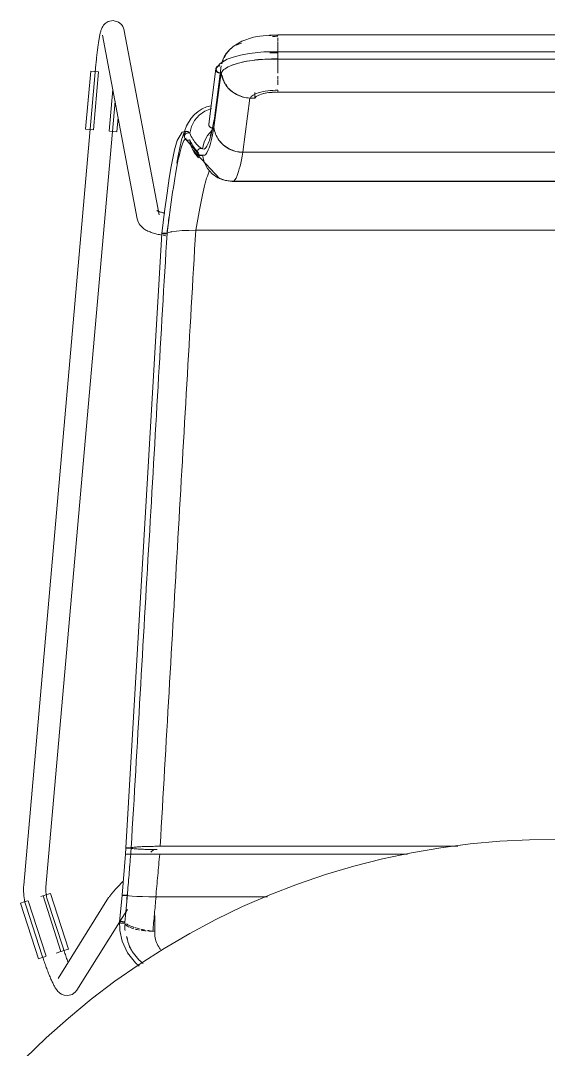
# Model space of a CAD drawing. Header units: millimetres. Extents: x 155927 to 295199, y -4084 to 97293.
# Drawn here: x 172142 to 172427, y 12593 to 13148 of the extents above; entities that cross this region are included whole.
import ezdxf

# ---------------------------------------------------------------- set-up
doc = ezdxf.new("R2010")
doc.units = ezdxf.units.MM
doc.header["$MEASUREMENT"] = 0
doc.layers.add('I-FURN', color=8, linetype='CONTINUOUS', lineweight=9)

msp = doc.modelspace()

# ---------------------------------------------------------------- linework, layer by layer
at = {"layer": 'I-FURN'}
for p, q in [((172189.56, 13147.84), (172187.91, 13146.8)), ((172192.32, 13148.32), (172189.56, 13147.84)), ((172195.07, 13147.49), (172192.32, 13148.32)), ((172195.07, 13147.49), (172196.65, 13146.17)), ((172185.4, 13142.13), (172185.29, 13141.71)), ((172185.5, 13142.53), (172185.4, 13142.13)), ((172185.62, 13142.93), (172185.5, 13142.53)), ((172185.74, 13143.32), (172185.62, 13142.93)), ((172185.89, 13143.73), (172185.74, 13143.32)), ((172186.06, 13144.15), (172185.89, 13143.73)), ((172186.27, 13144.63), (172186.06, 13144.15)), ((172186.57, 13145.19), (172186.27, 13144.63)), ((172187.05, 13145.89), (172186.57, 13145.19)), ((172187.91, 13146.8), (172187.05, 13145.89)), ((172196.65, 13146.17), (172197.4, 13145.09)), ((172197.4, 13145.09), (172197.77, 13144.29)), ((172197.77, 13144.29), (172197.99, 13143.66)), ((172197.99, 13143.66), (172198.12, 13143.15)), ((172198.12, 13143.15), (172198.21, 13142.73)), ((172217.03, 13043.44), (172198.21, 13142.73)), ((172184.34, 13136.66), (172184.25, 13136.06)), ((172184.43, 13137.24), (172184.34, 13136.66)), ((172184.53, 13137.81), (172184.43, 13137.24)), ((172184.62, 13138.36), (172184.53, 13137.81)), ((172184.71, 13138.9), (172184.62, 13138.36)), ((172184.81, 13139.41), (172184.71, 13138.9)), ((172184.9, 13139.91), (172184.81, 13139.41)), ((172185, 13140.39), (172184.9, 13139.91)), ((172185.09, 13140.84), (172185, 13140.39)), ((172185.19, 13141.29), (172185.09, 13140.84)), ((172185.29, 13141.71), (172185.19, 13141.29)), ((172186.42, 13140.5), (172205.23, 13041.21)), ((172257.03, 13134.4), (172261.74, 13137.27)), ((172261.74, 13137.27), (172267.89, 13139.29)), ((172267.89, 13139.29), (172271.39, 13139.95)), ((172271.39, 13139.95), (172276.6, 13140.46)), ((172276.6, 13140.46), (172281.12, 13140.55)), ((172281.12, 13140.55), (172281.12, 13140.38)), ((172575.97, 13140.55), (172281.12, 13140.55)), ((172281.12, 13140.25), (172281.12, 13140.53)), ((172281.12, 13137.3), (172281.12, 13139.05)), ((172281.12, 13134.45), (172281.12, 13137.03)), ((172183.64, 13131.43), (172183.55, 13130.72)), ((172183.72, 13132.13), (172183.64, 13131.43)), ((172183.81, 13132.81), (172183.72, 13132.13)), ((172183.89, 13133.49), (172183.81, 13132.81)), ((172183.98, 13134.15), (172183.89, 13133.49)), ((172184.07, 13134.8), (172183.98, 13134.15)), ((172184.16, 13135.44), (172184.07, 13134.8)), ((172184.25, 13136.06), (172184.16, 13135.44)), ((172253.38, 13130.5), (172255.05, 13132.57)), ((172255.05, 13132.57), (172257.03, 13134.4)), ((172265.67, 13130.56), (172273.56, 13131.36)), ((172273.56, 13131.36), (172281.12, 13131.51)), ((172281.12, 13134.29), (172281.12, 13131.27)), ((172281.12, 13131.26), (172281.12, 13134.28)), ((172575.97, 13131.51), (172281.12, 13131.51)), ((172281.12, 13127.55), (172281.12, 13131.51)), ((172281.12, 13131.51), (172281.12, 13131.44)), ((172281.12, 13131.44), (172281.12, 13131.24)), ((172281.12, 13131.24), (172281.12, 13130.94)), ((172281.12, 13130.94), (172281.12, 13130.55)), ((172183.02, 13125.56), (172182.95, 13124.81)), ((172183.09, 13126.31), (172183.02, 13125.56)), ((172183.16, 13127.06), (172183.09, 13126.31)), ((172183.24, 13127.8), (172183.16, 13127.06)), ((172183.32, 13128.54), (172183.24, 13127.8)), ((172183.39, 13129.27), (172183.32, 13128.54)), ((172183.47, 13130), (172183.39, 13129.27)), ((172183.55, 13130.72), (172183.47, 13130)), ((172249.91, 13125.12), (172253.74, 13127.42)), ((172252.05, 13128.23), (172253.38, 13130.5)), ((172253.74, 13127.42), (172256.91, 13128.61)), ((172256.91, 13128.61), (172260.95, 13129.69)), ((172259.78, 13125.35), (172256.96, 13124.47)), ((172263.28, 13126.15), (172259.78, 13125.35)), ((172260.95, 13129.69), (172265.67, 13130.56)), ((172268.72, 13126.98), (172263.28, 13126.15)), ((172274.71, 13127.46), (172268.72, 13126.98)), ((172281.12, 13127.55), (172274.71, 13127.46)), ((172281.12, 13130.55), (172281.12, 13130.09)), ((172281.12, 13130.09), (172281.12, 13129.6)), ((172281.12, 13129.6), (172281.12, 13129.1)), ((172281.12, 13129.1), (172281.12, 13128.63)), ((172281.12, 13128.63), (172281.12, 13128.21)), ((172281.12, 13128.21), (172281.12, 13127.88)), ((172281.12, 13127.88), (172281.12, 13127.66)), ((172281.12, 13127.66), (172281.12, 13127.55)), ((172281.12, 13127.58), (172281.12, 13123.76)), ((172281.12, 13123.76), (172281.12, 13127.58)), ((172281.12, 13127.55), (172575.97, 13127.55)), ((172182.94, 13124.65), (172143.99, 12681.33)), ((172177.37, 13089.63), (172180.13, 13121.04)), ((172180.13, 13121.04), (172182.17, 13120.86)), ((172181.6, 13089.26), (172184.36, 13120.67)), ((172182.17, 13120.86), (172184.23, 13120.68)), ((172182.95, 13124.81), (172182.94, 13124.65)), ((172243.81, 13092.46), (172247.66, 13122.24)), ((172246.64, 13090.55), (172250.48, 13120.26)), ((172246.66, 13094.1), (172250.5, 13123.8)), ((172248.02, 13122.74), (172249.91, 13125.12)), ((172249.73, 13117.83), (172250.35, 13122.61)), ((172256.96, 13124.47), (172256.45, 13124.28)), ((172281.12, 13120.01), (172281.12, 13123.57)), ((172281.12, 13116.54), (172281.12, 13118.38)), ((172281.12, 13116.06), (172281.12, 13113.87)), ((172192.03, 13111.12), (172190.05, 13088.52)), ((172268.76, 13109.39), (172268.76, 13106.39)), ((172270.75, 13108.04), (172272.74, 13108.71)), ((172272.74, 13108.71), (172275.23, 13109.22)), ((172275.23, 13109.22), (172278.08, 13109.54)), ((172278.08, 13109.54), (172281.12, 13109.65)), ((172281.12, 13113.56), (172281.12, 13113.91)), ((172575.97, 13109.7), (172281.12, 13109.7)), ((172281.12, 13109.65), (172575.97, 13109.65)), ((172155.95, 12680.28), (172193.24, 13104.78)), ((172262.19, 13077.18), (172266.05, 13106.46)), ((172266.05, 13106.46), (172268.76, 13106.39)), ((172268.76, 13106.39), (172269.4, 13107.25)), ((172269.4, 13107.25), (172270.75, 13108.04)), ((172236.07, 13097.57), (172234.34, 13095.6)), ((172238.05, 13099.25), (172236.07, 13097.57)), ((172240.25, 13100.63), (172238.05, 13099.25)), ((172241.75, 13099.4), (172238.67, 13097.22)), ((172242.62, 13101.65), (172240.25, 13100.63)), ((172245.26, 13100.8), (172241.75, 13099.4)), ((172245.12, 13102.31), (172242.62, 13101.65)), ((172194.28, 13088.15), (172194.97, 13096.04)), ((172234.34, 13095.6), (172231.83, 13091.49)), ((172236.18, 13094.4), (172234.44, 13091.08)), ((172238.67, 13097.22), (172236.18, 13094.4)), ((172243.86, 13092.7), (172243.8, 13092.23)), ((172243.8, 13092.23), (172243.86, 13091.76)), ((172244.05, 13093.14), (172243.86, 13092.7)), ((172245.41, 13088.59), (172246.78, 13094.88)), ((172179.41, 13089.45), (172177.37, 13089.63)), ((172181.47, 13089.27), (172179.41, 13089.45)), ((172192.23, 13088.33), (172190.17, 13088.51)), ((172194.28, 13088.15), (172192.23, 13088.33)), ((172226.76, 13083.5), (172229.53, 13088.13)), ((172231.83, 13091.49), (172229.16, 13083.86)), ((172229.53, 13088.13), (172231.72, 13088.66)), ((172230.74, 13086.23), (172230.94, 13086.68)), ((172230.93, 13086.68), (172230.74, 13086.23)), ((172231.23, 13087.08), (172230.93, 13086.68)), ((172230.94, 13086.68), (172231.24, 13087.08)), ((172231.62, 13087.39), (172231.23, 13087.08)), ((172231.24, 13087.08), (172231.62, 13087.38)), ((172231.62, 13087.38), (172232.08, 13087.58)), ((172232.08, 13087.58), (172231.62, 13087.39)), ((172231.72, 13088.66), (172232.63, 13088.37)), ((172232.57, 13087.66), (172232.08, 13087.58)), ((172232.08, 13087.58), (172232.57, 13087.65)), ((172233.07, 13087.61), (172232.57, 13087.66)), ((172232.57, 13087.65), (172233.07, 13087.61)), ((172233.07, 13087.61), (172233.54, 13087.45)), ((172233.54, 13087.45), (172233.07, 13087.61)), ((172234.44, 13091.08), (172233.54, 13087.45)), ((172245.65, 13089.06), (172243.15, 13086.19)), ((172243.86, 13091.76), (172244.05, 13091.32)), ((172244.05, 13091.32), (172244.35, 13090.93)), ((172244.35, 13090.93), (172244.73, 13090.63)), ((172244.65, 13086.16), (172245.41, 13088.59)), ((172244.73, 13090.63), (172245.18, 13090.44)), ((172245.18, 13090.44), (172245.67, 13090.36)), ((172245.67, 13090.36), (172246.17, 13090.4)), ((172225.36, 13078.5), (172226.76, 13083.5)), ((172229.16, 13083.86), (172227.27, 13075.34)), ((172230.74, 13086.23), (172230.66, 13085.74)), ((172230.66, 13085.74), (172230.72, 13085.26)), ((172230.67, 13085.74), (172230.74, 13086.23)), ((172230.73, 13085.26), (172230.67, 13085.74)), ((172230.72, 13085.26), (172230.91, 13084.8)), ((172230.91, 13084.8), (172230.73, 13085.26)), ((172230.86, 13084.89), (172238.99, 13075.47)), ((172231.02, 13084.62), (172230.89, 13084.83)), ((172231.2, 13084.4), (172230.91, 13084.8)), ((172230.91, 13084.8), (172231.19, 13084.39)), ((172231.19, 13084.39), (172231.57, 13084.08)), ((172231.58, 13084.08), (172231.2, 13084.4)), ((172231.57, 13084.08), (172232.02, 13083.87)), ((172232.03, 13083.87), (172231.58, 13084.08)), ((172232.02, 13083.87), (172232.52, 13083.78)), ((172232.52, 13083.78), (172232.03, 13083.87)), ((172233.02, 13083.81), (172232.52, 13083.78)), ((172232.52, 13083.78), (172233.02, 13083.81)), ((172233.49, 13083.96), (172233.02, 13083.81)), ((172233.02, 13083.81), (172233.49, 13083.96)), ((172234.28, 13080.35), (172233.49, 13083.96)), ((172233.49, 13083.96), (172234.27, 13080.35)), ((172241.39, 13082.79), (172240.5, 13079.08)), ((172243.15, 13086.19), (172241.39, 13082.79)), ((172249.27, 13083.79), (172251.76, 13081.05)), ((172251.76, 13081.05), (172254.87, 13078.97)), ((172223.55, 13069.48), (172225.36, 13078.5)), ((172227.27, 13075.34), (172226.53, 13071.27)), ((172234.27, 13080.35), (172235.91, 13077.02)), ((172235.92, 13077.02), (172234.28, 13080.35)), ((172234.97, 13078.7), (172249.57, 13063)), ((172235.91, 13077.02), (172238.32, 13074.19)), ((172238.32, 13074.19), (172235.92, 13077.02)), ((172237.72, 13077.82), (172237.66, 13077.32)), ((172237.66, 13077.32), (172237.73, 13077.81)), ((172237.73, 13076.83), (172237.66, 13077.32)), ((172237.66, 13077.32), (172237.72, 13076.83)), ((172237.91, 13078.28), (172237.72, 13077.82)), ((172237.72, 13076.83), (172237.91, 13076.37)), ((172237.73, 13077.81), (172237.92, 13078.28)), ((172237.92, 13076.37), (172237.73, 13076.83)), ((172238.21, 13078.68), (172237.91, 13078.28)), ((172237.91, 13076.37), (172238.21, 13075.97)), ((172237.92, 13078.28), (172238.21, 13078.68)), ((172238.21, 13075.97), (172237.92, 13076.37)), ((172238.21, 13078.68), (172238.59, 13078.99)), ((172238.59, 13078.99), (172238.21, 13078.68)), ((172238.59, 13075.66), (172238.21, 13075.97)), ((172238.21, 13075.97), (172238.59, 13075.66)), ((172239.04, 13079.2), (172238.59, 13078.99)), ((172238.59, 13078.99), (172239.04, 13079.19)), ((172239.04, 13075.46), (172238.59, 13075.66)), ((172238.59, 13075.66), (172239.04, 13075.45)), ((172238.69, 13075.6), (172241.57, 13075.55)), ((172239.04, 13079.19), (172239.53, 13079.28)), ((172239.53, 13079.28), (172239.04, 13079.2)), ((172239.53, 13075.37), (172239.04, 13075.46)), ((172239.04, 13075.45), (172239.53, 13075.37)), ((172239.53, 13079.28), (172240.03, 13079.24)), ((172240.03, 13079.24), (172239.53, 13079.28)), ((172240.03, 13075.41), (172239.53, 13075.37)), ((172239.53, 13075.37), (172240.03, 13075.41)), ((172239.82, 13079.36), (172240.25, 13079.18)), ((172240.03, 13079.24), (172240.5, 13079.08)), ((172240.5, 13079.08), (172240.03, 13079.24)), ((172240.5, 13075.57), (172240.03, 13075.41)), ((172240.03, 13075.41), (172240.5, 13075.57)), ((172240.5, 13075.57), (172241.39, 13071.86)), ((172254.87, 13078.97), (172258.42, 13077.66)), ((172258.42, 13077.66), (172262.19, 13077.18)), ((172594.9, 13077.18), (172262.19, 13077.18)), ((172262.19, 13077.18), (172594.9, 13077.18)), ((172241.39, 13071.86), (172243.15, 13068.46)), ((172243.15, 13068.47), (172241.4, 13071.86)), ((172222.52, 13063.16), (172223.55, 13069.48)), ((172245.66, 13065.6), (172243.15, 13068.47)), ((172243.15, 13068.46), (172245.65, 13065.59)), ((172245.65, 13065.59), (172248.79, 13063.42)), ((172248.79, 13063.42), (172245.66, 13065.6)), ((172221.34, 13055.15), (172222.52, 13063.16)), ((172248.48, 13063.6), (172252.94, 13061.87)), ((172252.36, 13062.06), (172248.79, 13063.42)), ((172248.79, 13063.42), (172252.36, 13062.05)), ((172249.57, 13063), (172251.5, 13062.29)), ((172256.15, 13061.58), (172252.36, 13062.06)), ((172252.36, 13062.05), (172256.15, 13061.58)), ((172252.94, 13061.87), (172256.69, 13061.43)), ((172600.94, 13061.58), (172256.15, 13061.58)), ((172256.15, 13061.58), (172600.94, 13061.58)), ((172256.69, 13061.43), (172561.49, 13061.43)), ((172219.98, 13045.22), (172221.34, 13055.15)), ((172215.81, 13045.67), (172215.83, 13045.66)), ((172215.83, 13045.66), (172215.9, 13045.61)), ((172215.9, 13045.61), (172215.99, 13045.57)), ((172215.99, 13045.57), (172216.14, 13045.49)), ((172216.14, 13045.49), (172216.34, 13045.4)), ((172216.34, 13045.4), (172216.57, 13045.31)), ((172216.57, 13045.31), (172216.84, 13045.21)), ((172216.84, 13045.21), (172217.14, 13045.1)), ((172217.14, 13045.1), (172217.48, 13044.99)), ((172217.48, 13044.99), (172217.84, 13044.89)), ((172217.84, 13044.89), (172218.24, 13044.78)), ((172218.24, 13044.78), (172218.66, 13044.67)), ((172218.43, 13033.36), (172219.98, 13045.22)), ((172218.66, 13044.67), (172219.1, 13044.57)), ((172219.1, 13044.57), (172219.57, 13044.47)), ((172219.57, 13044.47), (172220.03, 13044.38)), ((172205.23, 13041.21), (172205.49, 13040.22)), ((172205.49, 13040.22), (172205.86, 13039.33)), ((172205.86, 13039.33), (172206.29, 13038.54)), ((172206.29, 13038.54), (172206.78, 13037.85)), ((172206.78, 13037.85), (172207.29, 13037.25)), ((172207.29, 13037.25), (172207.81, 13036.73)), ((172207.81, 13036.73), (172208.34, 13036.28)), ((172208.34, 13036.28), (172208.87, 13035.88)), ((172218.43, 13033.36), (172199.14, 12701.45)), ((172208.87, 13035.88), (172209.41, 13035.52)), ((172209.41, 13035.52), (172209.95, 13035.19)), ((172209.95, 13035.19), (172210.48, 13034.9)), ((172210.48, 13034.9), (172211.03, 13034.63)), ((172211.03, 13034.63), (172211.59, 13034.38)), ((172211.59, 13034.38), (172212.17, 13034.15)), ((172212.17, 13034.15), (172212.75, 13033.93)), ((172212.75, 13033.93), (172213.34, 13033.72)), ((172213.34, 13033.72), (172213.94, 13033.53)), ((172213.94, 13033.53), (172214.56, 13033.34)), ((172214.56, 13033.34), (172215.19, 13033.17)), ((172215.19, 13033.17), (172215.83, 13033.01)), ((172215.83, 13033.01), (172216.49, 13032.86)), ((172216.49, 13032.86), (172217.16, 13032.71)), ((172217.16, 13032.71), (172217.84, 13032.58)), ((172217.84, 13032.58), (172218.53, 13032.45)), ((172218.5, 13033.41), (172218.43, 13033.36)), ((172218.43, 13033.36), (172218.5, 13033.41)), ((172218.43, 13033.36), (172218.49, 13033.31)), ((172218.49, 13033.31), (172218.43, 13033.36)), ((172218.49, 13033.31), (172218.68, 13033.26)), ((172218.67, 13033.26), (172218.49, 13033.31)), ((172218.69, 13033.46), (172218.5, 13033.41)), ((172218.5, 13033.41), (172218.69, 13033.46)), ((172218.96, 13033.21), (172218.67, 13033.26)), ((172218.68, 13033.26), (172218.97, 13033.21)), ((172218.99, 13033.51), (172218.69, 13033.46)), ((172218.69, 13033.46), (172218.99, 13033.51)), ((172219.34, 13033.18), (172218.96, 13033.21)), ((172218.97, 13033.21), (172219.34, 13033.18)), ((172219.38, 13033.54), (172218.99, 13033.51)), ((172218.99, 13033.51), (172219.37, 13033.54)), ((172219.24, 13032.34), (172219.95, 13032.23)), ((172219.34, 13033.18), (172219.8, 13033.16)), ((172219.79, 13033.16), (172219.34, 13033.18)), ((172219.37, 13033.54), (172219.83, 13033.56)), ((172219.83, 13033.56), (172219.38, 13033.54)), ((172220.28, 13033.15), (172219.79, 13033.16)), ((172219.8, 13033.16), (172220.29, 13033.15)), ((172220.33, 13033.57), (172219.83, 13033.56)), ((172219.83, 13033.56), (172220.32, 13033.57)), ((172219.95, 13032.23), (172220.68, 13032.13)), ((172220.78, 13033.15), (172220.28, 13033.15)), ((172220.29, 13033.15), (172220.78, 13033.15)), ((172220.32, 13033.57), (172220.82, 13033.57)), ((172220.82, 13033.57), (172220.33, 13033.57)), ((172221.29, 13033.55), (172220.82, 13033.57)), ((172220.82, 13033.57), (172221.29, 13033.55)), ((172221.29, 13033.55), (172222.2, 13033.95)), ((172222.2, 13033.95), (172221.29, 13033.55)), ((172223.94, 13034.32), (172222.2, 13033.95)), ((172222.2, 13033.95), (172223.93, 13034.31)), ((172223.94, 13034.32), (172226.4, 13034.63)), ((172226.44, 13034.63), (172223.94, 13034.32)), ((172226.43, 13034.63), (172229.49, 13034.86)), ((172229.54, 13034.87), (172226.44, 13034.63)), ((172229.54, 13034.87), (172233.01, 13035.02)), ((172233.07, 13035.02), (172229.54, 13034.87)), ((172233.07, 13035.02), (172236.76, 13035.08)), ((172236.84, 13035.08), (172233.07, 13035.02)), ((172620.24, 13035.08), (172236.84, 13035.08)), ((172236.84, 13035.08), (172620.24, 13035.08)), ((172384.95, 12703.66), (172369.08, 12701.6)), ((172400.88, 12705.08), (172384.95, 12703.66)), ((172416.86, 12705.87), (172400.88, 12705.08)), ((172432.86, 12706.02), (172416.86, 12705.87)), ((172198.86, 12698.09), (172197.04, 12675.89)), ((172198.93, 12698.09), (172198.86, 12698.09)), ((172198.86, 12698.09), (172198.93, 12698.09)), ((172198.87, 12698.09), (172199.13, 12701.45)), ((172198.93, 12698.09), (172198.87, 12698.09)), ((172198.87, 12698.09), (172198.93, 12698.09)), ((172199.41, 12698.09), (172199.12, 12698.09)), ((172199.12, 12698.09), (172199.41, 12698.09)), ((172199.2, 12701.48), (172199.14, 12701.45)), ((172199.14, 12701.45), (172199.21, 12701.42)), ((172199.39, 12701.51), (172199.2, 12701.48)), ((172199.21, 12701.42), (172199.4, 12701.4)), ((172199.68, 12701.53), (172199.39, 12701.51)), ((172199.4, 12701.4), (172199.69, 12701.37)), ((172199.8, 12698.1), (172199.41, 12698.1)), ((172199.79, 12698.09), (172199.41, 12698.09)), ((172199.41, 12698.09), (172199.79, 12698.09)), ((172199.42, 12698.1), (172199.8, 12698.1)), ((172200.07, 12701.55), (172199.68, 12701.53)), ((172199.69, 12701.37), (172200.07, 12701.36)), ((172200.25, 12698.09), (172199.79, 12698.09)), ((172199.79, 12698.09), (172200.24, 12698.09)), ((172199.8, 12698.1), (172200.25, 12698.1)), ((172200.25, 12698.1), (172199.8, 12698.1)), ((172200.52, 12701.56), (172200.07, 12701.55)), ((172200.07, 12701.36), (172200.52, 12701.35)), ((172200.24, 12698.09), (172200.73, 12698.08)), ((172200.25, 12698.1), (172200.74, 12698.1)), ((172200.74, 12698.1), (172200.25, 12698.1)), ((172200.74, 12698.08), (172200.25, 12698.09)), ((172201.01, 12701.56), (172200.52, 12701.56)), ((172200.52, 12701.35), (172201.01, 12701.34)), ((172200.73, 12698.08), (172201.23, 12698.08)), ((172200.74, 12698.1), (172201.24, 12698.1)), ((172201.24, 12698.1), (172200.74, 12698.1)), ((172201.23, 12698.08), (172200.74, 12698.08)), ((172201.5, 12701.56), (172201.01, 12701.56)), ((172201.01, 12701.34), (172201.51, 12701.34)), ((172201.7, 12698.09), (172201.23, 12698.08)), ((172201.23, 12698.08), (172201.7, 12698.09)), ((172201.24, 12698.1), (172201.71, 12698.1)), ((172201.71, 12698.1), (172201.24, 12698.1)), ((172201.97, 12701.55), (172201.5, 12701.56)), ((172201.51, 12701.34), (172201.98, 12701.35)), ((172202.59, 12698.07), (172201.7, 12698.09)), ((172201.7, 12698.09), (172202.59, 12698.07)), ((172202.86, 12701.76), (172201.97, 12701.55)), ((172201.98, 12701.35), (172202.88, 12701.14)), ((172204.33, 12698.06), (172202.59, 12698.07)), ((172202.59, 12698.07), (172204.34, 12698.06)), ((172204.35, 12698.13), (172202.6, 12698.11)), ((172202.61, 12698.11), (172204.36, 12698.13)), ((172204.61, 12701.95), (172202.86, 12701.76)), ((172202.88, 12701.14), (172204.63, 12700.95)), ((172206.84, 12698.05), (172204.34, 12698.06)), ((172204.34, 12698.06), (172206.84, 12698.05)), ((172206.85, 12698.14), (172204.35, 12698.13)), ((172204.36, 12698.13), (172206.86, 12698.14)), ((172207.11, 12702.12), (172204.61, 12701.95)), ((172204.63, 12700.95), (172207.13, 12700.79)), ((172209.97, 12698.04), (172206.84, 12698.05)), ((172206.84, 12698.05), (172209.97, 12698.04)), ((172209.98, 12698.15), (172206.85, 12698.14)), ((172206.86, 12698.14), (172209.98, 12698.15)), ((172210.24, 12702.24), (172207.11, 12702.12)), ((172207.13, 12700.79), (172210.25, 12700.66)), ((172213.54, 12698.03), (172209.97, 12698.04)), ((172209.97, 12698.04), (172213.54, 12698.03)), ((172213.81, 12702.32), (172210.24, 12702.24)), ((172210.25, 12700.66), (172213.8, 12700.59)), ((172214.1, 12700.7), (172212.63, 12699.18)), ((172213.54, 12698.15), (172217.32, 12698.16)), ((172217.32, 12698.16), (172213.54, 12698.15)), ((172217.33, 12698.03), (172213.54, 12698.03)), ((172213.54, 12698.03), (172217.33, 12698.03)), ((172213.8, 12700.59), (172216.05, 12700.56)), ((172217.59, 12702.35), (172213.81, 12702.32)), ((172351.07, 12698.03), (172217.33, 12698.03)), ((172217.33, 12698.03), (172351.07, 12698.03)), ((172378.17, 12702.35), (172217.59, 12702.35)), ((172217.59, 12702.35), (172378.17, 12702.35)), ((172353.31, 12698.9), (172337.66, 12695.58)), ((172369.08, 12701.6), (172353.31, 12698.9)), ((172337.66, 12695.58), (172322.16, 12691.63)), ((172306.82, 12687.07), (172291.68, 12681.9)), ((172322.16, 12691.63), (172306.82, 12687.07)), ((172143.99, 12681.33), (172143.91, 12680.19)), ((172194.62, 12680.3), (172195, 12680.71)), ((172195, 12680.71), (172195.39, 12681.14)), ((172195.39, 12681.14), (172195.8, 12681.57)), ((172195.8, 12681.57), (172196.21, 12682.02)), ((172196.21, 12682.02), (172196.63, 12682.47)), ((172196.63, 12682.47), (172197.06, 12682.93)), ((172197.06, 12682.93), (172197.51, 12683.4)), ((172291.68, 12681.9), (172276.76, 12676.13)), ((172143.91, 12680.19), (172143.88, 12679.05)), ((172143.88, 12679.05), (172143.9, 12677.9)), ((172143.9, 12677.9), (172143.96, 12676.76)), ((172143.96, 12676.76), (172144.06, 12675.63)), ((172144.06, 12675.63), (172144.21, 12674.49)), ((172153.13, 12675.15), (172154.29, 12675.52)), ((172154.39, 12675.56), (172164.08, 12645.55)), ((172154.51, 12675.59), (172156.48, 12676.23)), ((172155.88, 12678.93), (172155.9, 12679.59)), ((172155.89, 12678.26), (172155.88, 12678.93)), ((172155.93, 12677.6), (172155.89, 12678.26)), ((172155.9, 12679.59), (172155.94, 12680.25)), ((172155.99, 12676.94), (172155.93, 12677.6)), ((172155.94, 12680.25), (172155.95, 12680.28)), ((172156.08, 12676.29), (172155.99, 12676.94)), ((172156.19, 12675.63), (172156.08, 12676.29)), ((172156.33, 12674.99), (172156.19, 12675.63)), ((172156.48, 12676.23), (172158.43, 12676.86)), ((172168.12, 12646.85), (172158.43, 12676.86)), ((172190, 12674.95), (172190.18, 12675.21)), ((172190.18, 12675.21), (172190.36, 12675.44)), ((172190.36, 12675.44), (172190.53, 12675.66)), ((172190.53, 12675.66), (172190.71, 12675.88)), ((172190.71, 12675.88), (172190.9, 12676.11)), ((172190.9, 12676.11), (172191.1, 12676.35)), ((172191.1, 12676.35), (172191.32, 12676.6)), ((172191.32, 12676.6), (172191.55, 12676.87)), ((172191.55, 12676.87), (172191.79, 12677.15)), ((172191.79, 12677.15), (172192.05, 12677.44)), ((172192.05, 12677.44), (172192.32, 12677.75)), ((172192.32, 12677.75), (172192.61, 12678.08)), ((172192.61, 12678.08), (172192.91, 12678.41)), ((172192.91, 12678.41), (172193.22, 12678.76)), ((172193.22, 12678.76), (172193.55, 12679.13)), ((172193.55, 12679.13), (172193.9, 12679.51)), ((172193.9, 12679.51), (172194.25, 12679.9)), ((172194.25, 12679.9), (172194.62, 12680.3)), ((172197.03, 12675.89), (172195.61, 12661.4)), ((172197.1, 12675.92), (172197.03, 12675.89)), ((172197.03, 12675.89), (172197.1, 12675.87)), ((172197.04, 12675.89), (172197.1, 12675.92)), ((172197.11, 12675.87), (172197.04, 12675.89)), ((172197.29, 12675.94), (172197.1, 12675.92)), ((172197.1, 12675.92), (172197.29, 12675.94)), ((172197.1, 12675.87), (172197.29, 12675.84)), ((172197.58, 12675.96), (172197.29, 12675.94)), ((172197.29, 12675.94), (172197.58, 12675.96)), ((172197.29, 12675.84), (172197.59, 12675.82)), ((172197.59, 12675.82), (172197.3, 12675.84)), ((172197.96, 12675.98), (172197.58, 12675.96)), ((172197.58, 12675.96), (172197.96, 12675.98)), ((172197.59, 12675.82), (172197.97, 12675.8)), ((172197.98, 12675.8), (172197.59, 12675.82)), ((172198.41, 12675.99), (172197.96, 12675.98)), ((172197.96, 12675.98), (172198.41, 12675.99)), ((172197.97, 12675.8), (172198.43, 12675.79)), ((172198.43, 12675.79), (172197.98, 12675.8)), ((172198.9, 12675.99), (172198.41, 12675.99)), ((172198.41, 12675.99), (172198.91, 12675.99)), ((172198.43, 12675.79), (172198.92, 12675.79)), ((172198.92, 12675.79), (172198.43, 12675.79)), ((172198.92, 12675.79), (172199.41, 12675.79)), ((172199.42, 12675.79), (172198.92, 12675.79)), ((172199.87, 12675.98), (172199.4, 12675.99)), ((172199.4, 12675.99), (172199.87, 12675.98)), ((172199.41, 12675.79), (172199.88, 12675.8)), ((172199.89, 12675.8), (172199.42, 12675.79)), ((172199.88, 12675.8), (172200.78, 12675.61)), ((172200.77, 12675.61), (172199.89, 12675.8)), ((172202.49, 12675.43), (172200.78, 12675.61)), ((172200.78, 12675.61), (172202.51, 12675.43)), ((172204.95, 12675.28), (172202.51, 12675.43)), ((172202.51, 12675.43), (172204.99, 12675.28)), ((172208.02, 12675.16), (172204.99, 12675.28)), ((172204.99, 12675.28), (172208.09, 12675.16)), ((172211.53, 12675.09), (172208.09, 12675.16)), ((172208.09, 12675.16), (172211.52, 12675.09)), ((172211.62, 12675.09), (172215.38, 12675.06)), ((172215.26, 12675.06), (172211.62, 12675.09)), ((172276.76, 12676.13), (172262.08, 12669.76)), ((172142.28, 12671.64), (172144.23, 12672.27)), ((172151.97, 12641.64), (172142.28, 12671.64)), ((172144.21, 12674.49), (172144.41, 12673.37)), ((172144.23, 12672.27), (172146.2, 12672.91)), ((172144.41, 12673.37), (172144.65, 12672.25)), ((172144.65, 12672.25), (172144.93, 12671.15)), ((172144.93, 12671.15), (172145.26, 12670.05)), ((172145.26, 12670.05), (172145.28, 12670.01)), ((172145.28, 12670.01), (172153.99, 12643.19)), ((172156.01, 12642.94), (172146.32, 12672.95)), ((172156.5, 12674.35), (172156.33, 12674.99)), ((172156.69, 12673.71), (172156.5, 12674.35)), ((172165.4, 12646.9), (172156.69, 12673.71)), ((172189.79, 12674.62), (172162.48, 12631.04)), ((172189.79, 12674.62), (172190, 12674.95)), ((172215.38, 12675.06), (172275.5, 12675.06)), ((172275.5, 12675.06), (172215.38, 12675.06)), ((172262.08, 12669.76), (172247.67, 12662.81)), ((172195.92, 12661.81), (172199.96, 12668.25)), ((172214.68, 12665.02), (172214.68, 12655.27)), ((172172.65, 12624.67), (172195.68, 12661.43)), ((172195.82, 12656.83), (172195.74, 12662.29)), ((172247.67, 12662.81), (172233.55, 12655.29)), ((172197.04, 12651.18), (172195.82, 12656.83)), ((172214.73, 12656.51), (172213.69, 12656.51)), ((172233.55, 12655.29), (172219.74, 12647.22)), ((172199.94, 12644.87), (172197.04, 12651.18)), ((172202.51, 12645.58), (172200.6, 12649.27)), ((172153.92, 12642.27), (172151.97, 12641.64)), ((172155.89, 12642.9), (172153.92, 12642.27)), ((172154.14, 12642.74), (172153.99, 12643.19)), ((172154.38, 12642), (172154.14, 12642.74)), ((172154.63, 12641.26), (172154.38, 12642)), ((172161.5, 12644.72), (172163.98, 12645.52)), ((172166.17, 12646.22), (172164.2, 12645.59)), ((172165.51, 12646.57), (172165.4, 12646.9)), ((172165.74, 12645.88), (172165.51, 12646.57)), ((172165.97, 12645.19), (172165.74, 12645.88)), ((172166.2, 12644.51), (172165.97, 12645.19)), ((172168.12, 12646.85), (172166.17, 12646.22)), ((172166.44, 12643.83), (172166.2, 12644.51)), ((172166.67, 12643.15), (172166.44, 12643.83)), ((172166.91, 12642.49), (172166.67, 12643.15)), ((172167.14, 12641.83), (172166.91, 12642.49)), ((172167.38, 12641.18), (172167.14, 12641.83)), ((172204.27, 12639.34), (172199.94, 12644.87)), ((172206.01, 12641.01), (172202.51, 12645.58)), ((172219.74, 12647.22), (172206.26, 12638.59)), ((172154.88, 12640.53), (172154.63, 12641.26)), ((172155.13, 12639.8), (172154.88, 12640.53)), ((172155.38, 12639.08), (172155.13, 12639.8)), ((172155.64, 12638.36), (172155.38, 12639.08)), ((172155.89, 12637.65), (172155.64, 12638.36)), ((172156.15, 12636.96), (172155.89, 12637.65)), ((172156.4, 12636.27), (172156.15, 12636.96)), ((172156.65, 12635.59), (172156.4, 12636.27)), ((172167.61, 12640.55), (172167.38, 12641.18)), ((172167.84, 12639.93), (172167.61, 12640.55)), ((172206.26, 12638.59), (172193.14, 12629.44)), ((172206.33, 12637.7), (172204.27, 12639.34)), ((172208.35, 12639.04), (172206.01, 12641.01)), ((172156.91, 12634.92), (172156.65, 12635.59)), ((172157.16, 12634.27), (172156.91, 12634.92)), ((172157.41, 12633.63), (172157.16, 12634.27)), ((172157.67, 12633.01), (172157.41, 12633.63)), ((172157.91, 12632.39), (172157.67, 12633.01)), ((172158.16, 12631.8), (172157.91, 12632.39)), ((172158.41, 12631.22), (172158.16, 12631.8)), ((172158.65, 12630.66), (172158.41, 12631.22)), ((172158.89, 12630.11), (172158.65, 12630.66)), ((172159.13, 12629.59), (172158.89, 12630.11)), ((172159.36, 12629.08), (172159.13, 12629.59)), ((172159.59, 12628.59), (172159.36, 12629.08)), ((172159.83, 12628.11), (172159.59, 12628.59)), ((172160.06, 12627.66), (172159.83, 12628.11)), ((172160.28, 12627.22), (172160.06, 12627.66)), ((172160.51, 12626.79), (172160.28, 12627.22)), ((172160.74, 12626.38), (172160.51, 12626.79)), ((172160.98, 12625.98), (172160.74, 12626.38)), ((172161.22, 12625.59), (172160.98, 12625.98)), ((172161.48, 12625.2), (172161.22, 12625.59)), ((172161.75, 12624.81), (172161.48, 12625.2)), ((172193.14, 12629.44), (172180.4, 12619.77)), ((172162.07, 12624.41), (172161.75, 12624.81)), ((172162.44, 12623.98), (172162.07, 12624.41)), ((172162.9, 12623.52), (172162.44, 12623.98)), ((172163.53, 12623), (172162.9, 12623.52)), ((172164.44, 12622.43), (172163.53, 12623)), ((172165.82, 12621.91), (172164.44, 12622.43)), ((172167.8, 12621.74), (172165.82, 12621.91)), ((172170.02, 12622.32), (172167.8, 12621.74)), ((172180.4, 12619.77), (172168.05, 12609.59)), ((172171.76, 12623.55), (172170.02, 12622.32)), ((172171.76, 12623.55), (172172.65, 12624.67)), ((172168.05, 12609.59), (172156.12, 12598.93)), ((172156.12, 12598.93), (172144.63, 12587.81))]:
    msp.add_line(p, q, dxfattribs=at)
for centre, major_axis, ratio, start_param, end_param in [((172281.12, 13136.27), (-12.4, 0), 0.287441, 4.712389, 4.950404), ((172281.12, 13124.8), (0, -15.75), 0.000004, 5.8107, 5.99294), ((172245.76, 13092.23), (-1.96, 0), 0.955139, 5.775592, 8.064923), ((172262.32, 13092.25), (-15.78, 0), 0.955139, 0.112537, 0.354036), ((172262.32, 13092.25), (-15.78, 0), 0.955139, 0.354206, 0.595753), ((172262.32, 13092.25), (-15.78, 0), 0.955139, 0.595876, 1.562553)]:
    msp.add_ellipse(centre, major_axis=major_axis, ratio=ratio, start_param=start_param, end_param=end_param, dxfattribs=at)
for points in [[(172276.15, 13140.24), (172277.73, 13140.39), (172279.4, 13140.46), (172281.12, 13140.45)], [(172261.51, 13136.1), (172260.56, 13135.84), (172259.62, 13135.49), (172258.73, 13135.07)], [(172276.85, 13130.96), (172278.27, 13131), (172279.69, 13131), (172281.12, 13130.97)], [(172250.69, 13120.25), (172251.04, 13120.97), (172252.35, 13122.38), (172256.05, 13124.28), (172261.12, 13125.81), (172267.26, 13126.92), (172274.12, 13127.55), (172278.77, 13127.62), (172281.12, 13127.58)], [(172250.97, 13125.21), (172251.12, 13125.86), (172251.32, 13126.51), (172251.56, 13127.14)], [(172250.22, 13120.1), (172250.14, 13120.09), (172249.97, 13120.07), (172249.81, 13120.07), (172249.72, 13120.07)], [(172250.48, 13120.26), (172250.63, 13119.01), (172251.21, 13116.64), (172252.98, 13113.3), (172255.51, 13110.46), (172258.65, 13108.27), (172262.25, 13106.86), (172264.75, 13106.5), (172266.05, 13106.46)], [(172252.47, 13114.74), (172251.77, 13116), (172251.37, 13117.37), (172251.03, 13118.75)], [(172266.29, 13106.47), (172266.55, 13107.58), (172269.93, 13109.75), (172277.33, 13110.71), (172281.12, 13110.77)], [(172280.28, 13109.7), (172277.5, 13109.64), (172274.36, 13109.37), (172272.74, 13108.76)], [(172246.64, 13090.55), (172245.62, 13085.05), (172243.57, 13076.99), (172241.52, 13075.02), (172240.5, 13075.57)], [(172256.15, 13061.58), (172256.33, 13061.48), (172256.51, 13061.43), (172256.69, 13061.43)], [(172222.47, 13042.72), (172222.08, 13039.69), (172221.7, 13036.62), (172221.31, 13033.56)], [(172201.97, 12701.55), (172205.19, 12756.96), (172211.63, 12867.72), (172218.07, 12978.31), (172221.29, 13033.55)], [(172227.18, 12868.84), (172230.37, 12924.3), (172233.57, 12979.72), (172236.76, 13035.08)], [(172217.59, 12702.35), (172220.79, 12757.87), (172223.98, 12813.4), (172227.18, 12868.84)], [(172201.98, 12701.35), (172201.38, 12701.34), (172199.88, 12701.34), (172199.13, 12701.41), (172199.13, 12701.45)], [(172199.89, 12675.8), (172200.19, 12679.51), (172200.8, 12686.93), (172201.4, 12694.37), (172201.7, 12698.09)], [(172201.97, 12701.55), (172201.93, 12700.97), (172201.84, 12699.82), (172201.75, 12698.66), (172201.7, 12698.09)], [(172201.98, 12701.35), (172201.93, 12700.81), (172201.84, 12699.73), (172201.75, 12698.64), (172201.71, 12698.1)], [(172216.3, 12686.54), (172216.64, 12690.37), (172216.98, 12694.2), (172217.33, 12698.03)], [(172201.08, 12690.55), (172201.12, 12690.96), (172201.15, 12691.37), (172201.18, 12691.78)], [(172199.87, 12675.98), (172200.18, 12679.63), (172200.48, 12683.28), (172200.78, 12686.93)], [(172215.26, 12675.06), (172215.61, 12678.88), (172215.95, 12682.71), (172216.3, 12686.54)], [(172199.88, 12675.8), (172199.65, 12673.27), (172199.17, 12668.24), (172198.69, 12663.29), (172198.45, 12660.84)], [(172199.87, 12675.98), (172199.64, 12673.61), (172199.4, 12671.25), (172199.17, 12668.9)], [(172215.38, 12675.06), (172215.08, 12671.93), (172214.49, 12665.68), (172213.94, 12659.54), (172213.69, 12656.51)], [(172195.8, 12662.15), (172195.84, 12662.1), (172195.96, 12662.01), (172196.26, 12661.88), (172196.64, 12661.76), (172197.1, 12661.67), (172197.59, 12661.6), (172198.09, 12661.57), (172198.4, 12661.57), (172198.55, 12661.58)], [(172201, 12658.68), (172200.3, 12659), (172199.16, 12659.7), (172198.59, 12660.45), (172198.45, 12660.84)], [(172198.49, 12660.01), (172198.5, 12659.36), (172198.54, 12658.71), (172198.6, 12658.07)], [(172198.63, 12656.85), (172198.54, 12657.66), (172198.53, 12658.49), (172198.54, 12659.31)], [(172199.46, 12660.49), (172199.87, 12660.17), (172200.39, 12659.84), (172201.03, 12659.53)], [(172201.28, 12659.42), (172201.91, 12659.12), (172202.66, 12658.84), (172203.47, 12658.58)], [(172203.43, 12657.79), (172202.7, 12658), (172202.06, 12658.23), (172201.46, 12658.48)], [(172203.9, 12658.42), (172204.7, 12658.17), (172205.58, 12657.95), (172206.5, 12657.73)], [(172199.42, 12653.6), (172199.55, 12653.13), (172199.69, 12652.67), (172199.85, 12652.21)], [(172206.48, 12657.11), (172205.64, 12657.25), (172204.83, 12657.42), (172204.09, 12657.61)], [(172207.16, 12657.58), (172207.8, 12657.44), (172208.47, 12657.3), (172209.15, 12657.18)], [(172209.97, 12656.68), (172209.07, 12656.75), (172208.18, 12656.85), (172207.33, 12656.98)], [(172210.85, 12656.93), (172211.32, 12656.86), (172211.8, 12656.81), (172212.28, 12656.76)], [(172213.69, 12656.51), (172212.73, 12656.52), (172211.8, 12656.55), (172210.89, 12656.61)], [(172214.68, 12654.99), (172214.67, 12655.5), (172214.69, 12656), (172214.73, 12656.51)]]:
    msp.add_open_spline(points, degree=3, dxfattribs=at)
for points, knots in [([(172256.76, 13133.93), (172256.37, 13133.65), (172254.99, 13132.61), (172252.99, 13130.45), (172251.38, 13127.6), (172250.91, 13125.66), (172250.75, 13124.89)], [0.434972, 0.434972, 0.434972, 0.434972, 0.5, 0.6666667, 0.8333333, 0.9407177, 0.9407177, 0.9407177, 0.9407177]), ([(172249.63, 13123.84), (172249.49, 13123.84), (172249.26, 13123.83), (172248.97, 13123.76), (172248.7, 13123.66), (172248.39, 13123.48), (172248.07, 13123.19), (172247.83, 13122.83), (172247.7, 13122.48), (172247.65, 13122.17), (172247.65, 13121.9), (172247.68, 13121.63), (172247.75, 13121.38), (172247.87, 13121.13), (172248.06, 13120.82), (172248.38, 13120.49), (172248.78, 13120.26), (172249.13, 13120.14), (172249.51, 13120.07), (172249.95, 13120.08), (172250.31, 13120.18), (172250.48, 13120.26)], [0.1111111, 0.1111111, 0.1111111, 0.1111111, 0.1666667, 0.1944444, 0.2222222, 0.2777778, 0.3333333, 0.3888889, 0.4444444, 0.4791667, 0.5138889, 0.5486111, 0.5833333, 0.6180556, 0.6527778, 0.7222222, 0.7916667, 0.8263889, 0.8611111, 0.9305556, 1, 1, 1, 1]), ([(172249.23, 13120.17), (172249.11, 13120.2), (172248.88, 13120.3), (172248.47, 13120.58), (172248.01, 13121.13), (172247.76, 13122), (172247.99, 13122.78), (172248.39, 13123.29), (172248.77, 13123.59), (172249.23, 13123.78), (172249.56, 13123.82), (172249.72, 13123.82)], [-0.8125, -0.8125, -0.8125, -0.8125, -0.765625, -0.71875, -0.625, -0.5, -0.375, -0.3125, -0.25, -0.1875, -0.125, -0.125, -0.125, -0.125]), ([(172262.51, 13107.01), (172261.28, 13107.33), (172257.75, 13108.76), (172254.29, 13111.38), (172253.13, 13113.75), (172253.04, 13113.93)], [-0.8333333, -0.8333333, -0.8333333, -0.8333333, -0.6666667, -0.3333333, -0.3049056, -0.3049056, -0.3049056, -0.3049056]), ([(172233.54, 13087.45), (172232.52, 13089), (172231.23, 13088.77), (172229.95, 13085.75), (172229.69, 13085.03)], [0, 0, 0, 0, 0.25, 0.3133981, 0.3133981, 0.3133981, 0.3133981]), ([(172239.82, 13079.36), (172238.89, 13079.83), (172236.79, 13081.62), (172234.7, 13085.05), (172233.54, 13087.45)], [0.0974621, 0.0974621, 0.0974621, 0.0974621, 0.5, 1, 1, 1, 1]), ([(172245.95, 13090.46), (172245.15, 13086.75), (172243.34, 13080.26), (172241.52, 13078.53), (172240.5, 13079.08)], [0.1122148, 0.1122148, 0.1122148, 0.1122148, 0.5, 1, 1, 1, 1]), ([(172231.66, 13084.84), (172231.25, 13084.65), (172229.83, 13083.05), (172227.39, 13074.75), (172224.34, 13056.31), (172222.31, 13041.1), (172221.29, 13033.55)], [0.1500588, 0.1500588, 0.1500588, 0.1500588, 0.25, 0.5, 0.75, 1, 1, 1, 1]), ([(172238.37, 13076.83), (172237.91, 13077.22), (172236.29, 13078.9), (172234.66, 13081.55), (172233.49, 13083.96)], [0.303693, 0.303693, 0.303693, 0.303693, 0.5, 1, 1, 1, 1]), ([(172256.69, 13061.43), (172257.52, 13061.43), (172259.35, 13063.81), (172261.18, 13071.45), (172262.19, 13077.18)], [0.0892846, 0.0892846, 0.0892846, 0.0892846, 0.5, 1, 1, 1, 1]), ([(172236.84, 13035.08), (172237.82, 13040.47), (172239.76, 13051.25), (172242.2, 13061.96), (172243.66, 13066.2), (172244.14, 13067.35)], [0, 0, 0, 0, 0.25, 0.5, 0.625, 0.625, 0.625, 0.625]), ([(172199.13, 12701.45), (172199.13, 12701.47), (172199.27, 12701.5), (172199.66, 12701.53), (172200.05, 12701.55), (172200.51, 12701.56), (172201, 12701.56), (172201.5, 12701.56), (172201.82, 12701.56), (172201.97, 12701.55)], [-0.498493, -0.498493, -0.498493, -0.498493, -0.375, -0.3125, -0.25, -0.1875, -0.125, -0.0625, 0, 0, 0, 0]), ([(172201.97, 12701.55), (172202.25, 12701.7), (172203.64, 12701.9), (172207, 12702.13), (172210.16, 12702.25), (172213.77, 12702.33), (172216.32, 12702.35), (172217.59, 12702.35)], [-1, -1, -1, -1, -0.666667, -0.5, -0.333333, -0.166667, 0, 0, 0, 0]), ([(172216.05, 12700.56), (172214.03, 12700.57), (172210.8, 12700.63), (172207.01, 12700.78), (172203.66, 12701), (172202.27, 12701.21), (172201.98, 12701.35)], [-0.9335619, -0.9335619, -0.9335619, -0.9335619, -0.6666667, -0.5, -0.3333333, 0, 0, 0, 0]), ([(172198.45, 12660.84), (172198.31, 12660.82), (172198.02, 12660.79), (172197.6, 12660.78), (172197.23, 12660.79), (172196.93, 12660.81), (172196.66, 12660.84), (172196.41, 12660.89), (172196.19, 12660.96), (172195.99, 12661.02), (172195.8, 12661.12), (172195.69, 12661.21), (172195.66, 12661.25)], [0, 0, 0, 0, 0.0555556, 0.1111111, 0.1666667, 0.1944444, 0.2222222, 0.2777778, 0.3055556, 0.3333333, 0.3888889, 0.4444444, 0.4444444, 0.4444444, 0.4444444]), ([(172202.52, 12645.6), (172202, 12646.42), (172200.54, 12648.92), (172199.96, 12651.65), (172199.69, 12653.5)], [-0.4024189, -0.4024189, -0.4024189, -0.4024189, -0.3333333, -0.1972636, -0.1972636, -0.1972636, -0.1972636]), ([(172217.84, 12646.62), (172217.08, 12647.52), (172215.15, 12650.52), (172214.52, 12654.12), (172214.73, 12656.51)], [0.5, 0.5, 0.5, 0.5, 0.6666667, 1, 1, 1, 1])]:
    msp.add_open_spline(points, degree=3, knots=knots, dxfattribs=at)

doc.saveas('drawing.dxf')
